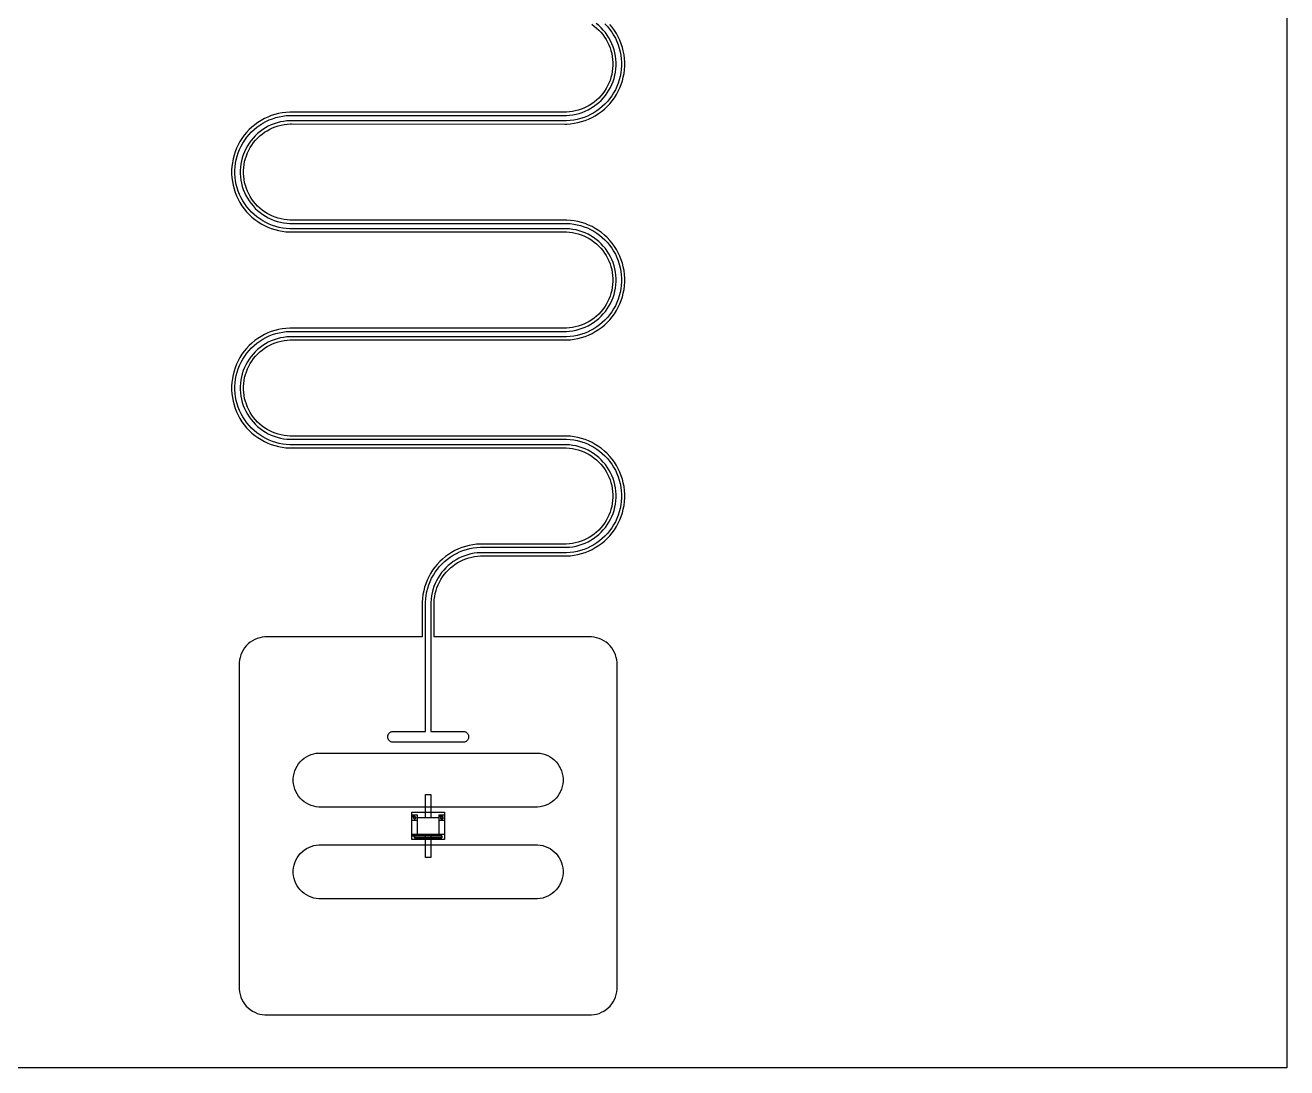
# Model space of a CAD drawing. Extents: x 318023 to 335423, y 364519 to 380844.
# Drawn here: x 325285 to 327622, y 368324 to 370255 of the extents above; entities that cross this region are included whole.
import ezdxf

# ---------------------------------------------------------------- set-up
doc = ezdxf.new("R2010")
doc.units = 0
for name, color, linetype in [('L10D0', 3, 'CONTINUOUS'), ('L1D0', 2, 'CONTINUOUS'), ('L1D1', 6, 'CONTINUOUS'), ('L20D0', 4, 'CONTINUOUS'), ('L2D0', 7, 'CONTINUOUS')]:
    doc.layers.add(name, color=color, linetype=linetype)

msp = doc.modelspace()

# ---------------------------------------------------------------- linework, layer by layer
at = {"layer": 'L10D0'}
for points in [[(326006.232, 368785.395), (326006.134, 368785.397), (326006.036, 368785.405), (326005.939, 368785.417), (326005.842, 368785.434), (326005.746, 368785.455), (326005.652, 368785.481), (326005.559, 368785.512), (326005.467, 368785.547), (326005.377, 368785.587), (326005.29, 368785.631), (326005.204, 368785.68), (326005.121, 368785.732), (326005.041, 368785.789), (326004.964, 368785.849), (326004.889, 368785.913), (326004.818, 368785.981), (326004.75, 368786.052), (326004.686, 368786.126), (326004.626, 368786.204), (326004.569, 368786.284), (326004.517, 368786.367), (326004.469, 368786.452), (326004.424, 368786.54), (326004.385, 368786.63), (326004.349, 368786.721), (326004.318, 368786.815), (326004.292, 368786.909), (326004.271, 368787.005), (326004.254, 368787.102), (326004.242, 368787.199), (326004.235, 368787.297), (326004.232, 368787.395), (326004.235, 368787.493), (326004.242, 368787.591), (326004.254, 368787.689), (326004.271, 368787.785), (326004.292, 368787.881), (326004.318, 368787.976), (326004.349, 368788.069), (326004.385, 368788.16), (326004.424, 368788.25), (326004.469, 368788.338), (326004.517, 368788.423), (326004.569, 368788.506), (326004.626, 368788.586), (326004.686, 368788.664), (326004.75, 368788.738), (326004.818, 368788.809), (326004.889, 368788.877), (326004.964, 368788.941), (326005.041, 368789.001), (326005.121, 368789.058), (326005.204, 368789.111), (326005.29, 368789.159), (326005.377, 368789.203), (326005.467, 368789.243), (326005.559, 368789.278), (326005.652, 368789.309), (326005.746, 368789.335), (326005.842, 368789.357), (326005.939, 368789.373), (326006.036, 368789.385), (326006.134, 368789.393), (326006.232, 368789.395), (326006.331, 368789.393), (326006.428, 368789.385), (326006.526, 368789.373), (326006.623, 368789.357), (326006.718, 368789.335), (326006.813, 368789.309), (326006.906, 368789.278), (326006.998, 368789.243), (326007.087, 368789.203), (326007.175, 368789.159), (326007.261, 368789.111), (326007.344, 368789.058), (326007.424, 368789.001), (326007.501, 368788.941), (326007.575, 368788.877), (326007.647, 368788.809), (326007.714, 368788.738), (326007.778, 368788.664), (326007.839, 368788.586), (326007.895, 368788.506), (326007.948, 368788.423), (326007.996, 368788.338), (326008.04, 368788.25), (326008.08, 368788.16), (326008.115, 368788.069), (326008.146, 368787.976), (326008.172, 368787.881), (326008.194, 368787.785), (326008.211, 368787.689), (326008.223, 368787.591), (326008.23, 368787.493), (326008.232, 368787.395), (326008.23, 368787.297), (326008.223, 368787.199), (326008.211, 368787.102), (326008.194, 368787.005), (326008.172, 368786.909), (326008.146, 368786.815), (326008.115, 368786.721), (326008.08, 368786.63), (326008.04, 368786.54), (326007.996, 368786.452), (326007.948, 368786.367), (326007.895, 368786.284), (326007.839, 368786.204), (326007.778, 368786.126), (326007.714, 368786.052), (326007.647, 368785.981), (326007.575, 368785.913), (326007.501, 368785.849), (326007.424, 368785.789), (326007.344, 368785.732), (326007.261, 368785.68), (326007.175, 368785.631), (326007.087, 368785.587), (326006.998, 368785.547), (326006.906, 368785.512), (326006.813, 368785.481), (326006.718, 368785.455), (326006.623, 368785.434), (326006.526, 368785.417), (326006.428, 368785.405), (326006.331, 368785.397)], [(326054.812, 368785.395), (326054.812, 368789.395), (326058.812, 368789.395), (326058.812, 368785.395)], [(326006.113, 368749.966), (326006.113, 368754.013), (326056.693, 368754.013), (326056.693, 368749.966)]]:
    msp.add_lwpolyline(points, close=True, dxfattribs=at)
at = {"layer": 'L1D0'}
for points in [[(326026.345, 368787.395), (326026.345, 368830.489), (326036.461, 368830.489), (326036.461, 368787.395)], [(326001.055, 368782.337), (326001.055, 368797.511), (326061.751, 368797.511), (326061.751, 368782.337), (326051.635, 368782.337), (326051.635, 368787.395), (326011.171, 368787.395), (326011.171, 368782.337)], [(326001.055, 368746.931), (326001.055, 368757.047), (326061.751, 368757.047), (326061.751, 368746.931)], [(326026.345, 368713.953), (326026.345, 368757.047), (326036.461, 368757.047), (326036.461, 368713.953)]]:
    msp.add_lwpolyline(points, close=True, dxfattribs=at)
at = {"layer": 'L1D1'}
for points in [[(322947.009, 372185.876), (327622.385, 372185.876), (327622.385, 368324.326), (322947.009, 368324.326)], [(326334.641, 370256.847), (326339.167, 370253.559), (326343.477, 370249.993), (326347.555, 370246.164), (326351.384, 370242.086), (326354.95, 370237.776), (326358.238, 370233.25), (326361.235, 370228.527), (326363.93, 370223.625), (326366.311, 370218.564), (326368.371, 370213.363), (326370.099, 370208.042), (326371.49, 370202.624), (326372.539, 370197.13), (326373.24, 370191.58), (326373.591, 370185.997), (326373.591, 370180.403), (326373.24, 370174.82), (326372.539, 370169.27), (326371.49, 370163.776), (326370.099, 370158.358), (326368.371, 370153.037), (326366.311, 370147.836), (326363.93, 370142.775), (326361.235, 370137.873), (326358.238, 370133.15), (326354.95, 370128.624), (326351.384, 370124.314), (326347.555, 370120.236), (326343.477, 370116.407), (326339.166, 370112.841), (326334.64, 370109.553), (326329.917, 370106.556), (326325.015, 370103.861), (326319.954, 370101.48), (326314.753, 370099.42), (326309.432, 370097.692), (326304.014, 370096.301), (326298.52, 370095.253), (326292.97, 370094.552), (326287.387, 370094.201), (326284.59, 370094.201), (325778.214, 370094.203), (325774.726, 370094.203), (325767.763, 370093.765), (325760.841, 370092.892), (325753.988, 370091.584), (325747.231, 370089.849), (325740.596, 370087.693), (325734.109, 370085.125), (325727.796, 370082.155), (325721.683, 370078.794), (325715.792, 370075.055), (325710.148, 370070.955), (325704.772, 370066.507), (325699.686, 370061.732), (325694.911, 370056.646), (325690.463, 370051.27), (325686.363, 370045.626), (325682.624, 370039.735), (325679.263, 370033.622), (325676.293, 370027.309), (325673.725, 370020.822), (325671.569, 370014.187), (325669.834, 370007.43), (325668.526, 370000.577), (325667.652, 369993.655), (325667.214, 369986.692), (325667.214, 369979.716), (325667.652, 369972.753), (325668.526, 369965.831), (325669.834, 369958.978), (325671.569, 369952.221), (325673.725, 369945.586), (325676.293, 369939.099), (325679.262, 369932.786), (325682.623, 369926.673), (325686.362, 369920.782), (325690.462, 369915.138), (325694.91, 369909.762), (325699.685, 369904.676), (325704.771, 369899.901), (325710.147, 369895.453), (325715.791, 369891.353), (325721.682, 369887.614), (325727.795, 369884.253), (325734.108, 369881.283), (325740.595, 369878.715), (325747.23, 369876.559), (325753.987, 369874.824), (325760.84, 369873.516), (325767.762, 369872.641), (325774.725, 369872.203), (325778.213, 369872.203), (326284.589, 369872.201), (326287.386, 369872.201), (326292.969, 369871.85), (326298.519, 369871.149), (326304.013, 369870.099), (326309.431, 369868.708), (326314.752, 369866.98), (326319.953, 369864.92), (326325.014, 369862.539), (326329.916, 369859.844), (326334.639, 369856.847), (326339.165, 369853.559), (326343.475, 369849.993), (326347.553, 369846.164), (326351.382, 369842.086), (326354.948, 369837.776), (326358.236, 369833.25), (326361.233, 369828.527), (326363.928, 369823.625), (326366.309, 369818.564), (326368.369, 369813.363), (326370.097, 369808.042), (326371.488, 369802.624), (326372.537, 369797.13), (326373.238, 369791.58), (326373.589, 369785.997), (326373.589, 369780.403), (326373.238, 369774.82), (326372.537, 369769.27), (326371.488, 369763.776), (326370.097, 369758.358), (326368.369, 369753.037), (326366.308, 369747.836), (326363.927, 369742.775), (326361.232, 369737.873), (326358.235, 369733.15), (326354.947, 369728.624), (326351.381, 369724.314), (326347.552, 369720.236), (326343.474, 369716.407), (326339.164, 369712.841), (326334.638, 369709.553), (326329.915, 369706.556), (326325.013, 369703.861), (326319.952, 369701.48), (326314.751, 369699.42), (326309.43, 369697.692), (326304.012, 369696.301), (326298.518, 369695.253), (326292.968, 369694.552), (326287.385, 369694.201), (326284.588, 369694.201), (325778.212, 369694.203), (325774.724, 369694.203), (325767.761, 369693.765), (325760.839, 369692.892), (325753.986, 369691.584), (325747.229, 369689.849), (325740.594, 369687.693), (325734.107, 369685.125), (325727.794, 369682.155), (325721.681, 369678.794), (325715.79, 369675.055), (325710.146, 369670.955), (325704.77, 369666.507), (325699.684, 369661.732), (325694.909, 369656.646), (325690.461, 369651.27), (325686.361, 369645.626), (325682.622, 369639.735), (325679.261, 369633.622), (325676.291, 369627.309), (325673.723, 369620.822), (325671.567, 369614.187), (325669.832, 369607.43), (325668.524, 369600.577), (325667.65, 369593.655), (325667.212, 369586.692), (325667.212, 369579.716), (325667.65, 369572.753), (325668.523, 369565.831), (325669.831, 369558.978), (325671.566, 369552.221), (325673.722, 369545.586), (325676.29, 369539.099), (325679.26, 369532.786), (325682.621, 369526.673), (325686.36, 369520.782), (325690.46, 369515.138), (325694.908, 369509.762), (325699.683, 369504.676), (325704.769, 369499.901), (325710.145, 369495.453), (325715.789, 369491.353), (325721.68, 369487.614), (325727.793, 369484.253), (325734.106, 369481.283), (325740.593, 369478.715), (325747.228, 369476.559), (325753.985, 369474.824), (325760.838, 369473.516), (325767.76, 369472.641), (325774.723, 369472.203), (325778.211, 369472.203), (326284.587, 369472.201), (326287.384, 369472.201), (326292.967, 369471.85), (326298.517, 369471.149), (326304.011, 369470.099), (326309.429, 369468.708), (326314.75, 369466.98), (326319.951, 369464.92), (326325.012, 369462.539), (326329.914, 369459.844), (326334.637, 369456.847), (326339.163, 369453.559), (326343.473, 369449.993), (326347.551, 369446.164), (326351.38, 369442.086), (326354.946, 369437.776), (326358.234, 369433.25), (326361.231, 369428.527), (326363.926, 369423.625), (326366.307, 369418.564), (326368.367, 369413.363), (326370.095, 369408.042), (326371.486, 369402.624), (326372.535, 369397.13), (326373.235, 369391.58), (326373.586, 369385.997), (326373.586, 369380.403), (326373.235, 369374.82), (326372.534, 369369.27), (326371.485, 369363.776), (326370.094, 369358.358), (326368.366, 369353.037), (326366.306, 369347.836), (326363.925, 369342.775), (326361.23, 369337.873), (326358.233, 369333.15), (326354.945, 369328.624), (326351.379, 369324.314), (326347.55, 369320.236), (326343.472, 369316.407), (326339.162, 369312.841), (326334.636, 369309.553), (326329.913, 369306.556), (326325.011, 369303.861), (326319.95, 369301.48), (326314.749, 369299.42), (326309.428, 369297.692), (326304.01, 369296.301), (326298.516, 369295.253), (326292.966, 369294.552), (326287.383, 369294.201), (326127.91, 369294.201), (326120.947, 369293.764), (326114.025, 369292.89), (326107.172, 369291.582), (326100.415, 369289.847), (326093.78, 369287.691), (326087.293, 369285.123), (326080.98, 369282.153), (326074.867, 369278.792), (326068.976, 369275.053), (326063.332, 369270.953), (326057.956, 369266.505), (326052.87, 369261.73), (326048.095, 369256.644), (326043.647, 369251.268), (326039.547, 369245.624), (326035.808, 369239.733), (326032.447, 369233.62), (326029.477, 369227.307), (326026.909, 369220.82), (326024.753, 369214.185), (326023.017, 369207.428), (326021.709, 369200.575), (326020.835, 369193.653), (326020.397, 369186.69), (326020.397, 369122.23), (325728.941, 369122.23), (325724.052, 369121.748), (325719.233, 369120.79), (325714.532, 369119.364), (325709.993, 369117.484), (325705.661, 369115.168), (325701.576, 369112.439), (325697.779, 369109.322), (325694.305, 369105.848), (325691.188, 369102.051), (325688.459, 369097.966), (325686.143, 369093.634), (325684.263, 369089.095), (325682.837, 369084.394), (325681.879, 369079.575), (325681.397, 369074.686), (325681.397, 368469.774), (325681.879, 368464.885), (325682.837, 368460.066), (325684.263, 368455.365), (325686.143, 368450.826), (325688.459, 368446.494), (325691.188, 368442.409), (325694.305, 368438.612), (325697.779, 368435.138), (325701.576, 368432.021), (325705.661, 368429.292), (325709.993, 368426.976), (325714.532, 368425.096), (325719.233, 368423.67), (325724.052, 368422.712), (325728.941, 368422.23), (326333.853, 368422.23), (326338.742, 368422.712), (326343.561, 368423.67), (326348.262, 368425.096), (326352.801, 368426.976), (326357.133, 368429.292), (326361.218, 368432.021), (326365.015, 368435.138), (326368.489, 368438.612), (326371.606, 368442.409), (326374.335, 368446.494), (326376.651, 368450.826), (326378.531, 368455.365), (326379.957, 368460.066), (326380.915, 368464.885), (326381.397, 368469.774), (326381.397, 369074.686), (326380.915, 369079.575), (326379.957, 369084.394), (326378.531, 369089.095), (326376.651, 369093.634), (326374.335, 369097.966), (326371.606, 369102.051), (326368.489, 369105.848), (326365.015, 369109.322), (326361.218, 369112.439), (326357.133, 369115.168), (326352.801, 369117.484), (326348.262, 369119.364), (326343.561, 369120.79), (326338.742, 369121.748), (326333.853, 369122.23), (326042.397, 369122.23), (326042.397, 369185.999), (326042.748, 369191.582), (326043.449, 369197.132), (326044.498, 369202.626), (326045.889, 369208.044), (326047.618, 369213.365), (326049.678, 369218.566), (326052.059, 369223.627), (326054.754, 369228.529), (326057.751, 369233.252), (326061.039, 369237.778), (326064.605, 369242.088), (326068.434, 369246.166), (326072.512, 369249.995), (326076.822, 369253.561), (326081.348, 369256.849), (326086.071, 369259.846), (326090.973, 369262.541), (326096.034, 369264.922), (326101.235, 369266.982), (326106.556, 369268.71), (326111.974, 369270.101), (326117.468, 369271.15), (326123.018, 369271.85), (326128.601, 369272.201), (326288.074, 369272.201), (326295.037, 369272.639), (326301.959, 369273.512), (326308.812, 369274.82), (326315.569, 369276.555), (326322.204, 369278.711), (326328.691, 369281.279), (326335.004, 369284.249), (326341.117, 369287.61), (326347.008, 369291.349), (326352.652, 369295.449), (326358.028, 369299.897), (326363.114, 369304.672), (326367.889, 369309.758), (326372.337, 369315.134), (326376.437, 369320.778), (326380.176, 369326.669), (326383.537, 369332.782), (326386.507, 369339.095), (326389.075, 369345.582), (326391.231, 369352.217), (326392.966, 369358.974), (326394.274, 369365.827), (326395.148, 369372.749), (326395.586, 369379.712), (326395.586, 369386.688), (326395.149, 369393.651), (326394.275, 369400.573), (326392.967, 369407.426), (326391.232, 369414.183), (326389.076, 369420.818), (326386.508, 369427.305), (326383.538, 369433.618), (326380.177, 369439.731), (326376.438, 369445.622), (326372.338, 369451.266), (326367.89, 369456.642), (326363.115, 369461.728), (326358.029, 369466.503), (326352.653, 369470.951), (326347.009, 369475.051), (326341.118, 369478.79), (326335.005, 369482.151), (326328.692, 369485.121), (326322.205, 369487.689), (326315.57, 369489.845), (326308.813, 369491.58), (326301.96, 369492.888), (326295.038, 369493.763), (326288.075, 369494.201), (326284.587, 369494.201), (325778.211, 369494.203), (325775.414, 369494.203), (325769.831, 369494.554), (325764.281, 369495.255), (325758.787, 369496.305), (325753.369, 369497.696), (325748.048, 369499.424), (325742.847, 369501.484), (325737.786, 369503.865), (325732.884, 369506.56), (325728.161, 369509.557), (325723.635, 369512.845), (325719.325, 369516.411), (325715.247, 369520.24), (325711.418, 369524.318), (325707.852, 369528.628), (325704.564, 369533.154), (325701.567, 369537.877), (325698.872, 369542.779), (325696.491, 369547.84), (325694.431, 369553.041), (325692.703, 369558.362), (325691.312, 369563.78), (325690.263, 369569.274), (325689.563, 369574.824), (325689.212, 369580.407), (325689.212, 369586.001), (325689.563, 369591.584), (325690.264, 369597.134), (325691.313, 369602.628), (325692.704, 369608.046), (325694.432, 369613.367), (325696.492, 369618.568), (325698.873, 369623.629), (325701.568, 369628.531), (325704.565, 369633.254), (325707.853, 369637.78), (325711.419, 369642.09), (325715.248, 369646.168), (325719.326, 369649.997), (325723.636, 369653.563), (325728.162, 369656.851), (325732.885, 369659.848), (325737.787, 369662.543), (325742.848, 369664.924), (325748.049, 369666.984), (325753.37, 369668.712), (325758.788, 369670.103), (325764.282, 369671.151), (325769.832, 369671.852), (325775.415, 369672.203), (325778.212, 369672.203), (326284.588, 369672.201), (326288.076, 369672.201), (326295.039, 369672.639), (326301.961, 369673.512), (326308.814, 369674.82), (326315.571, 369676.555), (326322.206, 369678.711), (326328.693, 369681.279), (326335.006, 369684.249), (326341.119, 369687.61), (326347.01, 369691.349), (326352.654, 369695.449), (326358.03, 369699.897), (326363.116, 369704.672), (326367.891, 369709.758), (326372.339, 369715.134), (326376.439, 369720.778), (326380.178, 369726.669), (326383.539, 369732.782), (326386.509, 369739.095), (326389.077, 369745.582), (326391.233, 369752.217), (326392.969, 369758.974), (326394.277, 369765.827), (326395.151, 369772.749), (326395.589, 369779.712), (326395.589, 369786.688), (326395.151, 369793.651), (326394.277, 369800.573), (326392.969, 369807.426), (326391.234, 369814.183), (326389.078, 369820.818), (326386.51, 369827.305), (326383.54, 369833.618), (326380.179, 369839.731), (326376.44, 369845.622), (326372.34, 369851.266), (326367.892, 369856.642), (326363.117, 369861.728), (326358.031, 369866.503), (326352.655, 369870.951), (326347.011, 369875.051), (326341.12, 369878.79), (326335.007, 369882.151), (326328.694, 369885.121), (326322.207, 369887.689), (326315.572, 369889.845), (326308.815, 369891.58), (326301.962, 369892.888), (326295.04, 369893.763), (326288.077, 369894.201), (326284.589, 369894.201), (325778.213, 369894.203), (325775.416, 369894.203), (325769.833, 369894.554), (325764.283, 369895.255), (325758.789, 369896.305), (325753.371, 369897.696), (325748.05, 369899.424), (325742.849, 369901.484), (325737.788, 369903.865), (325732.886, 369906.56), (325728.163, 369909.557), (325723.637, 369912.845), (325719.327, 369916.411), (325715.249, 369920.24), (325711.42, 369924.318), (325707.854, 369928.628), (325704.567, 369933.154), (325701.57, 369937.877), (325698.875, 369942.779), (325696.494, 369947.84), (325694.434, 369953.041), (325692.706, 369958.362), (325691.315, 369963.78), (325690.266, 369969.274), (325689.565, 369974.824), (325689.214, 369980.407), (325689.214, 369986.001), (325689.565, 369991.584), (325690.266, 369997.134), (325691.315, 370002.628), (325692.706, 370008.046), (325694.434, 370013.367), (325696.494, 370018.568), (325698.875, 370023.629), (325701.57, 370028.531), (325704.567, 370033.254), (325707.855, 370037.78), (325711.421, 370042.09), (325715.25, 370046.168), (325719.328, 370049.997), (325723.638, 370053.563), (325728.164, 370056.851), (325732.887, 370059.848), (325737.789, 370062.543), (325742.85, 370064.924), (325748.051, 370066.984), (325753.372, 370068.712), (325758.79, 370070.103), (325764.284, 370071.151), (325769.834, 370071.852), (325775.417, 370072.203), (325778.214, 370072.203), (326284.59, 370072.201), (326288.078, 370072.201), (326295.041, 370072.639), (326301.963, 370073.512), (326308.816, 370074.82), (326315.573, 370076.555), (326322.208, 370078.711), (326328.695, 370081.279), (326335.008, 370084.249), (326341.121, 370087.61), (326347.012, 370091.349), (326352.656, 370095.449), (326358.032, 370099.897), (326363.118, 370104.672), (326367.893, 370109.758), (326372.342, 370115.134), (326376.442, 370120.778), (326380.181, 370126.669), (326383.542, 370132.782), (326386.512, 370139.095), (326389.08, 370145.582), (326391.236, 370152.217), (326392.971, 370158.974), (326394.279, 370165.827), (326395.153, 370172.749), (326395.591, 370179.712), (326395.591, 370186.688), (326395.153, 370193.651), (326394.279, 370200.573), (326392.971, 370207.426), (326391.236, 370214.183), (326389.08, 370220.818), (326386.512, 370227.305), (326383.542, 370233.618), (326380.181, 370239.731), (326376.442, 370245.622), (326372.342, 370251.266), (326367.894, 370256.642)], [(326358.874, 370257.483), (326363.392, 370252.672), (326367.598, 370247.587), (326371.477, 370242.248), (326375.014, 370236.676), (326378.193, 370230.893), (326381.003, 370224.921), (326383.432, 370218.785), (326385.472, 370212.509), (326387.113, 370206.116), (326388.349, 370199.634), (326389.177, 370193.086), (326389.591, 370186.5), (326389.591, 370179.9), (326389.177, 370173.314), (326388.349, 370166.766), (326387.113, 370160.284), (326385.472, 370153.891), (326383.432, 370147.615), (326381.003, 370141.479), (326378.193, 370135.507), (326375.014, 370129.724), (326371.477, 370124.152), (326367.598, 370118.813), (326363.392, 370113.728), (326358.873, 370108.917), (326354.062, 370104.399), (326348.977, 370100.193), (326343.638, 370096.314), (326338.066, 370092.777), (326332.283, 370089.598), (326326.311, 370086.788), (326320.175, 370084.359), (326313.899, 370082.319), (326307.506, 370080.678), (326301.024, 370079.443), (326294.476, 370078.615), (326287.89, 370078.201), (326284.59, 370078.201), (325778.214, 370078.203), (325775.229, 370078.203), (325769.269, 370077.828), (325763.345, 370077.08), (325757.48, 370075.962), (325751.697, 370074.477), (325746.018, 370072.632), (325740.466, 370070.434), (325735.064, 370067.891), (325729.831, 370065.015), (325724.79, 370061.815), (325719.959, 370058.306), (325715.358, 370054.5), (325711.006, 370050.412), (325706.918, 370046.06), (325703.112, 370041.459), (325699.603, 370036.628), (325696.403, 370031.587), (325693.527, 370026.354), (325690.984, 370020.952), (325688.786, 370015.4), (325686.941, 370009.721), (325685.456, 370003.938), (325684.337, 369998.073), (325683.589, 369992.149), (325683.214, 369986.189), (325683.214, 369980.219), (325683.589, 369974.259), (325684.337, 369968.335), (325685.456, 369962.47), (325686.941, 369956.687), (325688.786, 369951.008), (325690.984, 369945.456), (325693.527, 369940.054), (325696.403, 369934.821), (325699.602, 369929.78), (325703.111, 369924.949), (325706.917, 369920.348), (325711.005, 369915.996), (325715.357, 369911.908), (325719.958, 369908.102), (325724.789, 369904.593), (325729.83, 369901.393), (325735.063, 369898.517), (325740.465, 369895.974), (325746.017, 369893.776), (325751.696, 369891.931), (325757.479, 369890.446), (325763.344, 369889.326), (325769.268, 369888.578), (325775.228, 369888.203), (325778.213, 369888.203), (326284.589, 369888.201), (326287.889, 369888.201), (326294.475, 369887.787), (326301.023, 369886.959), (326307.505, 369885.722), (326313.898, 369884.081), (326320.174, 369882.041), (326326.31, 369879.612), (326332.282, 369876.802), (326338.065, 369873.623), (326343.637, 369870.086), (326348.976, 369866.207), (326354.061, 369862.001), (326358.872, 369857.483), (326363.39, 369852.672), (326367.596, 369847.587), (326371.475, 369842.248), (326375.012, 369836.676), (326378.191, 369830.893), (326381.001, 369824.921), (326383.43, 369818.785), (326385.47, 369812.509), (326387.111, 369806.116), (326388.347, 369799.634), (326389.175, 369793.086), (326389.589, 369786.5), (326389.589, 369779.9), (326389.175, 369773.314), (326388.347, 369766.766), (326387.111, 369760.284), (326385.47, 369753.891), (326383.429, 369747.615), (326381, 369741.479), (326378.19, 369735.507), (326375.011, 369729.724), (326371.474, 369724.152), (326367.595, 369718.813), (326363.389, 369713.728), (326358.871, 369708.917), (326354.06, 369704.399), (326348.975, 369700.193), (326343.636, 369696.314), (326338.064, 369692.777), (326332.281, 369689.598), (326326.309, 369686.788), (326320.173, 369684.359), (326313.897, 369682.319), (326307.504, 369680.678), (326301.022, 369679.443), (326294.474, 369678.615), (326287.888, 369678.201), (326284.588, 369678.201), (325778.212, 369678.203), (325775.227, 369678.203), (325769.267, 369677.828), (325763.343, 369677.08), (325757.478, 369675.962), (325751.695, 369674.477), (325746.016, 369672.632), (325740.464, 369670.434), (325735.062, 369667.891), (325729.829, 369665.015), (325724.788, 369661.815), (325719.957, 369658.306), (325715.356, 369654.5), (325711.004, 369650.412), (325706.916, 369646.06), (325703.11, 369641.459), (325699.601, 369636.628), (325696.401, 369631.587), (325693.525, 369626.354), (325690.982, 369620.952), (325688.784, 369615.4), (325686.939, 369609.721), (325685.454, 369603.938), (325684.335, 369598.073), (325683.587, 369592.149), (325683.212, 369586.189), (325683.212, 369580.219), (325683.587, 369574.259), (325684.334, 369568.335), (325685.453, 369562.47), (325686.938, 369556.687), (325688.783, 369551.008), (325690.981, 369545.456), (325693.524, 369540.054), (325696.4, 369534.821), (325699.6, 369529.78), (325703.109, 369524.949), (325706.915, 369520.348), (325711.003, 369515.996), (325715.355, 369511.908), (325719.956, 369508.102), (325724.787, 369504.593), (325729.828, 369501.393), (325735.061, 369498.517), (325740.463, 369495.974), (325746.015, 369493.776), (325751.694, 369491.931), (325757.477, 369490.446), (325763.342, 369489.326), (325769.266, 369488.578), (325775.226, 369488.203), (325778.211, 369488.203), (326284.587, 369488.201), (326287.887, 369488.201), (326294.473, 369487.787), (326301.021, 369486.959), (326307.503, 369485.722), (326313.896, 369484.081), (326320.172, 369482.041), (326326.308, 369479.612), (326332.28, 369476.802), (326338.063, 369473.623), (326343.635, 369470.086), (326348.974, 369466.207), (326354.059, 369462.001), (326358.87, 369457.483), (326363.388, 369452.672), (326367.594, 369447.587), (326371.473, 369442.248), (326375.01, 369436.676), (326378.189, 369430.893), (326380.999, 369424.921), (326383.428, 369418.785), (326385.468, 369412.509), (326387.109, 369406.116), (326388.345, 369399.634), (326389.173, 369393.086), (326389.586, 369386.5), (326389.586, 369379.9), (326389.172, 369373.314), (326388.344, 369366.766), (326387.108, 369360.284), (326385.467, 369353.891), (326383.427, 369347.615), (326380.998, 369341.479), (326378.188, 369335.507), (326375.009, 369329.724), (326371.472, 369324.152), (326367.593, 369318.813), (326363.387, 369313.728), (326358.869, 369308.917), (326354.058, 369304.399), (326348.973, 369300.193), (326343.634, 369296.314), (326338.062, 369292.777), (326332.279, 369289.598), (326326.307, 369286.788), (326320.171, 369284.359), (326313.895, 369282.319), (326307.502, 369280.678), (326301.02, 369279.443), (326294.472, 369278.615), (326287.886, 369278.201), (326128.413, 369278.201), (326122.453, 369277.826), (326116.529, 369277.079), (326110.664, 369275.96), (326104.881, 369274.475), (326099.202, 369272.63), (326093.65, 369270.432), (326088.248, 369267.889), (326083.015, 369265.013), (326077.974, 369261.813), (326073.143, 369258.304), (326068.542, 369254.498), (326064.19, 369250.41), (326060.102, 369246.058), (326056.296, 369241.457), (326052.787, 369236.626), (326049.587, 369231.585), (326046.711, 369226.352), (326044.168, 369220.95), (326041.97, 369215.398), (326040.124, 369209.719), (326038.639, 369203.936), (326037.52, 369198.071), (326036.772, 369192.147), (326036.397, 369186.187), (326036.397, 368947.23), (326096.888, 368947.23), (326097.866, 368947.134), (326098.83, 368946.942), (326099.77, 368946.657), (326100.678, 368946.281), (326101.544, 368945.818), (326102.361, 368945.272), (326103.121, 368944.648), (326103.815, 368943.954), (326104.439, 368943.194), (326104.985, 368942.377), (326105.448, 368941.511), (326105.824, 368940.603), (326106.109, 368939.663), (326106.301, 368938.699), (326106.397, 368937.721), (326106.397, 368936.739), (326106.301, 368935.761), (326106.109, 368934.797), (326105.824, 368933.857), (326105.448, 368932.949), (326104.985, 368932.083), (326104.439, 368931.266), (326103.815, 368930.506), (326103.121, 368929.812), (326102.361, 368929.188), (326101.544, 368928.642), (326100.678, 368928.179), (326099.77, 368927.803), (326098.83, 368927.518), (326097.866, 368927.326), (326096.888, 368927.23), (325965.906, 368927.23), (325964.928, 368927.326), (325963.964, 368927.518), (325963.024, 368927.803), (325962.116, 368928.179), (325961.25, 368928.642), (325960.433, 368929.188), (325959.673, 368929.812), (325958.979, 368930.506), (325958.355, 368931.266), (325957.809, 368932.083), (325957.346, 368932.949), (325956.97, 368933.857), (325956.685, 368934.797), (325956.493, 368935.761), (325956.397, 368936.739), (325956.397, 368937.721), (325956.493, 368938.699), (325956.685, 368939.663), (325956.97, 368940.603), (325957.346, 368941.511), (325957.809, 368942.377), (325958.355, 368943.194), (325958.979, 368943.954), (325959.673, 368944.648), (325960.433, 368945.272), (325961.25, 368945.818), (325962.116, 368946.281), (325963.024, 368946.657), (325963.964, 368946.942), (325964.928, 368947.134), (325965.906, 368947.23), (326026.397, 368947.23), (326026.397, 369186.502), (326026.811, 369193.088), (326027.639, 369199.636), (326028.875, 369206.118), (326030.517, 369212.511), (326032.557, 369218.787), (326034.986, 369224.923), (326037.796, 369230.895), (326040.975, 369236.678), (326044.512, 369242.25), (326048.391, 369247.589), (326052.597, 369252.674), (326057.115, 369257.485), (326061.926, 369262.003), (326067.011, 369266.209), (326072.35, 369270.088), (326077.922, 369273.625), (326083.705, 369276.804), (326089.677, 369279.614), (326095.813, 369282.043), (326102.089, 369284.083), (326108.482, 369285.724), (326114.964, 369286.96), (326121.512, 369287.787), (326128.098, 369288.201), (326287.571, 369288.201), (326293.531, 369288.576), (326299.455, 369289.324), (326305.32, 369290.442), (326311.103, 369291.927), (326316.782, 369293.772), (326322.334, 369295.97), (326327.736, 369298.513), (326332.969, 369301.389), (326338.01, 369304.589), (326342.841, 369308.098), (326347.442, 369311.904), (326351.794, 369315.992), (326355.882, 369320.344), (326359.688, 369324.945), (326363.197, 369329.776), (326366.397, 369334.817), (326369.273, 369340.05), (326371.816, 369345.452), (326374.014, 369351.004), (326375.859, 369356.683), (326377.344, 369362.466), (326378.463, 369368.331), (326379.211, 369374.255), (326379.586, 369380.215), (326379.586, 369386.185), (326379.211, 369392.145), (326378.464, 369398.069), (326377.345, 369403.934), (326375.86, 369409.717), (326374.015, 369415.396), (326371.817, 369420.948), (326369.274, 369426.35), (326366.398, 369431.583), (326363.198, 369436.624), (326359.689, 369441.455), (326355.883, 369446.056), (326351.795, 369450.408), (326347.443, 369454.496), (326342.842, 369458.302), (326338.011, 369461.811), (326332.97, 369465.011), (326327.737, 369467.887), (326322.335, 369470.43), (326316.783, 369472.628), (326311.104, 369474.473), (326305.321, 369475.958), (326299.456, 369477.078), (326293.532, 369477.826), (326287.572, 369478.201), (326284.587, 369478.201), (325778.211, 369478.203), (325774.911, 369478.203), (325768.325, 369478.617), (325761.777, 369479.445), (325755.295, 369480.682), (325748.902, 369482.323), (325742.626, 369484.363), (325736.49, 369486.792), (325730.518, 369489.602), (325724.735, 369492.781), (325719.163, 369496.318), (325713.824, 369500.197), (325708.739, 369504.403), (325703.928, 369508.921), (325699.41, 369513.732), (325695.204, 369518.817), (325691.325, 369524.156), (325687.788, 369529.728), (325684.609, 369535.511), (325681.799, 369541.483), (325679.37, 369547.619), (325677.33, 369553.895), (325675.689, 369560.288), (325674.453, 369566.77), (325673.626, 369573.318), (325673.212, 369579.904), (325673.212, 369586.504), (325673.626, 369593.09), (325674.454, 369599.638), (325675.69, 369606.12), (325677.331, 369612.513), (325679.371, 369618.789), (325681.8, 369624.925), (325684.61, 369630.897), (325687.789, 369636.68), (325691.326, 369642.252), (325695.205, 369647.591), (325699.411, 369652.676), (325703.929, 369657.487), (325708.74, 369662.005), (325713.825, 369666.211), (325719.164, 369670.09), (325724.736, 369673.627), (325730.519, 369676.806), (325736.491, 369679.616), (325742.627, 369682.045), (325748.903, 369684.085), (325755.296, 369685.726), (325761.778, 369686.961), (325768.326, 369687.789), (325774.912, 369688.203), (325778.212, 369688.203), (326284.588, 369688.201), (326287.573, 369688.201), (326293.533, 369688.576), (326299.457, 369689.324), (326305.322, 369690.442), (326311.105, 369691.927), (326316.784, 369693.772), (326322.336, 369695.97), (326327.738, 369698.513), (326332.971, 369701.389), (326338.012, 369704.589), (326342.843, 369708.098), (326347.444, 369711.904), (326351.796, 369715.992), (326355.884, 369720.344), (326359.69, 369724.945), (326363.199, 369729.776), (326366.399, 369734.817), (326369.275, 369740.05), (326371.818, 369745.452), (326374.016, 369751.004), (326375.862, 369756.683), (326377.347, 369762.466), (326378.466, 369768.331), (326379.214, 369774.255), (326379.589, 369780.215), (326379.589, 369786.185), (326379.214, 369792.145), (326378.466, 369798.069), (326377.347, 369803.934), (326375.862, 369809.717), (326374.017, 369815.396), (326371.819, 369820.948), (326369.276, 369826.35), (326366.4, 369831.583), (326363.2, 369836.624), (326359.691, 369841.455), (326355.885, 369846.056), (326351.797, 369850.408), (326347.445, 369854.496), (326342.844, 369858.302), (326338.013, 369861.811), (326332.972, 369865.011), (326327.739, 369867.887), (326322.337, 369870.43), (326316.785, 369872.628), (326311.106, 369874.473), (326305.323, 369875.958), (326299.458, 369877.078), (326293.534, 369877.826), (326287.574, 369878.201), (326284.589, 369878.201), (325778.213, 369878.203), (325774.913, 369878.203), (325768.327, 369878.617), (325761.779, 369879.445), (325755.297, 369880.682), (325748.904, 369882.323), (325742.628, 369884.363), (325736.492, 369886.792), (325730.52, 369889.602), (325724.737, 369892.781), (325719.165, 369896.318), (325713.826, 369900.197), (325708.741, 369904.403), (325703.93, 369908.921), (325699.412, 369913.732), (325695.206, 369918.817), (325691.327, 369924.156), (325687.79, 369929.728), (325684.612, 369935.511), (325681.802, 369941.483), (325679.373, 369947.619), (325677.333, 369953.895), (325675.692, 369960.288), (325674.456, 369966.77), (325673.628, 369973.318), (325673.214, 369979.904), (325673.214, 369986.504), (325673.628, 369993.09), (325674.456, 369999.638), (325675.692, 370006.12), (325677.333, 370012.513), (325679.373, 370018.789), (325681.802, 370024.925), (325684.612, 370030.897), (325687.791, 370036.68), (325691.328, 370042.252), (325695.207, 370047.591), (325699.413, 370052.676), (325703.931, 370057.487), (325708.742, 370062.005), (325713.827, 370066.211), (325719.166, 370070.09), (325724.738, 370073.627), (325730.521, 370076.806), (325736.493, 370079.616), (325742.629, 370082.045), (325748.905, 370084.085), (325755.298, 370085.726), (325761.78, 370086.961), (325768.328, 370087.789), (325774.914, 370088.203), (325778.214, 370088.203), (326284.59, 370088.201), (326287.575, 370088.201), (326293.535, 370088.576), (326299.459, 370089.324), (326305.324, 370090.442), (326311.107, 370091.927), (326316.786, 370093.772), (326322.338, 370095.97), (326327.74, 370098.513), (326332.973, 370101.389), (326338.014, 370104.589), (326342.845, 370108.098), (326347.446, 370111.904), (326351.799, 370115.992), (326355.887, 370120.344), (326359.693, 370124.945), (326363.202, 370129.776), (326366.402, 370134.817), (326369.278, 370140.05), (326371.821, 370145.452), (326374.019, 370151.004), (326375.864, 370156.683), (326377.349, 370162.466), (326378.468, 370168.331), (326379.216, 370174.255), (326379.591, 370180.215), (326379.591, 370186.185), (326379.216, 370192.145), (326378.468, 370198.069), (326377.349, 370203.934), (326375.864, 370209.717), (326374.019, 370215.396), (326371.821, 370220.948), (326369.278, 370226.35), (326366.402, 370231.583), (326363.202, 370236.624), (326359.693, 370241.455), (326355.887, 370246.056), (326351.799, 370250.408), (326347.447, 370254.496), (326342.846, 370258.302)]]:
    msp.add_lwpolyline(points, dxfattribs=at)
for points in [[(325828.941, 368807.23), (325824.052, 368807.712), (325819.233, 368808.67), (325814.532, 368810.096), (325809.993, 368811.976), (325805.661, 368814.292), (325801.576, 368817.021), (325797.779, 368820.138), (325794.305, 368823.612), (325791.188, 368827.409), (325788.459, 368831.494), (325786.143, 368835.826), (325784.263, 368840.365), (325782.837, 368845.066), (325781.879, 368849.885), (325781.397, 368854.774), (325781.397, 368859.686), (325781.879, 368864.575), (325782.837, 368869.394), (325784.263, 368874.095), (325786.143, 368878.634), (325788.459, 368882.966), (325791.188, 368887.051), (325794.305, 368890.848), (325797.779, 368894.322), (325801.576, 368897.439), (325805.661, 368900.168), (325809.993, 368902.484), (325814.532, 368904.364), (325819.233, 368905.79), (325824.052, 368906.748), (325828.941, 368907.23), (326233.853, 368907.23), (326238.742, 368906.748), (326243.561, 368905.79), (326248.262, 368904.364), (326252.801, 368902.484), (326257.133, 368900.168), (326261.218, 368897.439), (326265.015, 368894.322), (326268.489, 368890.848), (326271.606, 368887.051), (326274.335, 368882.966), (326276.651, 368878.634), (326278.531, 368874.095), (326279.957, 368869.394), (326280.915, 368864.575), (326281.397, 368859.686), (326281.397, 368854.774), (326280.915, 368849.885), (326279.957, 368845.066), (326278.531, 368840.365), (326276.651, 368835.826), (326274.335, 368831.494), (326271.606, 368827.409), (326268.489, 368823.612), (326265.015, 368820.138), (326261.218, 368817.021), (326257.133, 368814.292), (326252.801, 368811.976), (326248.262, 368810.096), (326243.561, 368808.67), (326238.742, 368807.712), (326233.853, 368807.23)], [(325828.941, 368637.23), (325824.052, 368637.712), (325819.233, 368638.67), (325814.532, 368640.096), (325809.993, 368641.976), (325805.661, 368644.292), (325801.576, 368647.021), (325797.779, 368650.138), (325794.305, 368653.612), (325791.188, 368657.409), (325788.459, 368661.494), (325786.143, 368665.826), (325784.263, 368670.365), (325782.837, 368675.066), (325781.879, 368679.885), (325781.397, 368684.774), (325781.397, 368689.686), (325781.879, 368694.575), (325782.837, 368699.394), (325784.263, 368704.095), (325786.143, 368708.634), (325788.459, 368712.966), (325791.188, 368717.051), (325794.305, 368720.848), (325797.779, 368724.322), (325801.576, 368727.439), (325805.661, 368730.168), (325809.993, 368732.484), (325814.532, 368734.364), (325819.233, 368735.79), (325824.052, 368736.748), (325828.941, 368737.23), (326233.853, 368737.23), (326238.742, 368736.748), (326243.561, 368735.79), (326248.262, 368734.364), (326252.801, 368732.484), (326257.133, 368730.168), (326261.218, 368727.439), (326265.015, 368724.322), (326268.489, 368720.848), (326271.606, 368717.051), (326274.335, 368712.966), (326276.651, 368708.634), (326278.531, 368704.095), (326279.957, 368699.394), (326280.915, 368694.575), (326281.397, 368689.686), (326281.397, 368684.774), (326280.915, 368679.885), (326279.957, 368675.066), (326278.531, 368670.365), (326276.651, 368665.826), (326274.335, 368661.494), (326271.606, 368657.409), (326268.489, 368653.612), (326265.015, 368650.138), (326261.218, 368647.021), (326257.133, 368644.292), (326252.801, 368641.976), (326248.262, 368640.096), (326243.561, 368638.67), (326238.742, 368637.712), (326233.853, 368637.23)]]:
    msp.add_lwpolyline(points, close=True, dxfattribs=at)
at = {"layer": 'L20D0'}
msp.add_lwpolyline([(326001.055, 368746.931), (326001.055, 368792.453), (326011.171, 368792.453), (326011.171, 368757.047), (326051.635, 368757.047), (326051.635, 368792.453), (326061.751, 368792.453), (326061.751, 368746.931)], close=True, dxfattribs=at)
at = {"layer": 'L2D0'}
msp.add_lwpolyline([(326001.055, 368746.931), (326001.055, 368754.013), (326006.113, 368754.013), (326006.113, 368749.966), (326056.693, 368749.966), (326056.693, 368754.013), (326001.055, 368754.013), (326001.055, 368789.395), (326006.232, 368789.395), (326006.134, 368789.393), (326006.036, 368789.385), (326005.939, 368789.373), (326005.842, 368789.357), (326005.746, 368789.335), (326005.652, 368789.309), (326005.559, 368789.278), (326005.467, 368789.243), (326005.377, 368789.203), (326005.29, 368789.159), (326005.204, 368789.111), (326005.121, 368789.058), (326005.041, 368789.001), (326004.964, 368788.941), (326004.889, 368788.877), (326004.818, 368788.809), (326004.75, 368788.738), (326004.686, 368788.664), (326004.626, 368788.586), (326004.569, 368788.506), (326004.517, 368788.423), (326004.469, 368788.338), (326004.424, 368788.25), (326004.385, 368788.16), (326004.349, 368788.069), (326004.318, 368787.976), (326004.292, 368787.881), (326004.271, 368787.785), (326004.254, 368787.689), (326004.242, 368787.591), (326004.235, 368787.493), (326004.232, 368787.395), (326004.235, 368787.297), (326004.242, 368787.199), (326004.254, 368787.102), (326004.271, 368787.005), (326004.292, 368786.909), (326004.318, 368786.815), (326004.349, 368786.721), (326004.385, 368786.63), (326004.424, 368786.54), (326004.469, 368786.452), (326004.517, 368786.367), (326004.569, 368786.284), (326004.626, 368786.204), (326004.686, 368786.126), (326004.75, 368786.052), (326004.818, 368785.981), (326004.889, 368785.913), (326004.964, 368785.849), (326005.041, 368785.789), (326005.121, 368785.732), (326005.204, 368785.68), (326005.29, 368785.631), (326005.377, 368785.587), (326005.467, 368785.547), (326005.559, 368785.512), (326005.652, 368785.481), (326005.746, 368785.455), (326005.842, 368785.434), (326005.939, 368785.417), (326006.036, 368785.405), (326006.134, 368785.397), (326006.232, 368785.395), (326006.331, 368785.397), (326006.428, 368785.405), (326006.526, 368785.417), (326006.623, 368785.434), (326006.718, 368785.455), (326006.813, 368785.481), (326006.906, 368785.512), (326006.998, 368785.547), (326007.087, 368785.587), (326007.175, 368785.631), (326007.261, 368785.68), (326007.344, 368785.732), (326007.424, 368785.789), (326007.501, 368785.849), (326007.575, 368785.913), (326007.647, 368785.981), (326007.714, 368786.052), (326007.778, 368786.126), (326007.839, 368786.204), (326007.895, 368786.284), (326007.948, 368786.367), (326007.996, 368786.452), (326008.04, 368786.54), (326008.08, 368786.63), (326008.115, 368786.721), (326008.146, 368786.815), (326008.172, 368786.909), (326008.194, 368787.005), (326008.211, 368787.102), (326008.223, 368787.199), (326008.23, 368787.297), (326008.232, 368787.395), (326008.23, 368787.493), (326008.223, 368787.591), (326008.211, 368787.689), (326008.194, 368787.785), (326008.172, 368787.881), (326008.146, 368787.976), (326008.115, 368788.069), (326008.08, 368788.16), (326008.04, 368788.25), (326007.996, 368788.338), (326007.948, 368788.423), (326007.895, 368788.506), (326007.839, 368788.586), (326007.778, 368788.664), (326007.714, 368788.738), (326007.647, 368788.809), (326007.575, 368788.877), (326007.501, 368788.941), (326007.424, 368789.001), (326007.344, 368789.058), (326007.261, 368789.111), (326007.175, 368789.159), (326007.087, 368789.203), (326006.998, 368789.243), (326006.906, 368789.278), (326006.813, 368789.309), (326006.718, 368789.335), (326006.623, 368789.357), (326006.526, 368789.373), (326006.428, 368789.385), (326006.331, 368789.393), (326006.232, 368789.395), (326001.055, 368789.395), (326001.055, 368792.453), (326011.171, 368792.453), (326011.171, 368757.047), (326051.635, 368757.047), (326051.635, 368789.395), (326054.812, 368789.395), (326054.812, 368785.395), (326058.812, 368785.395), (326058.812, 368789.395), (326051.635, 368789.395), (326051.635, 368792.453), (326061.751, 368792.453), (326061.751, 368746.931)], close=True, dxfattribs=at)

doc.saveas('drawing.dxf')
